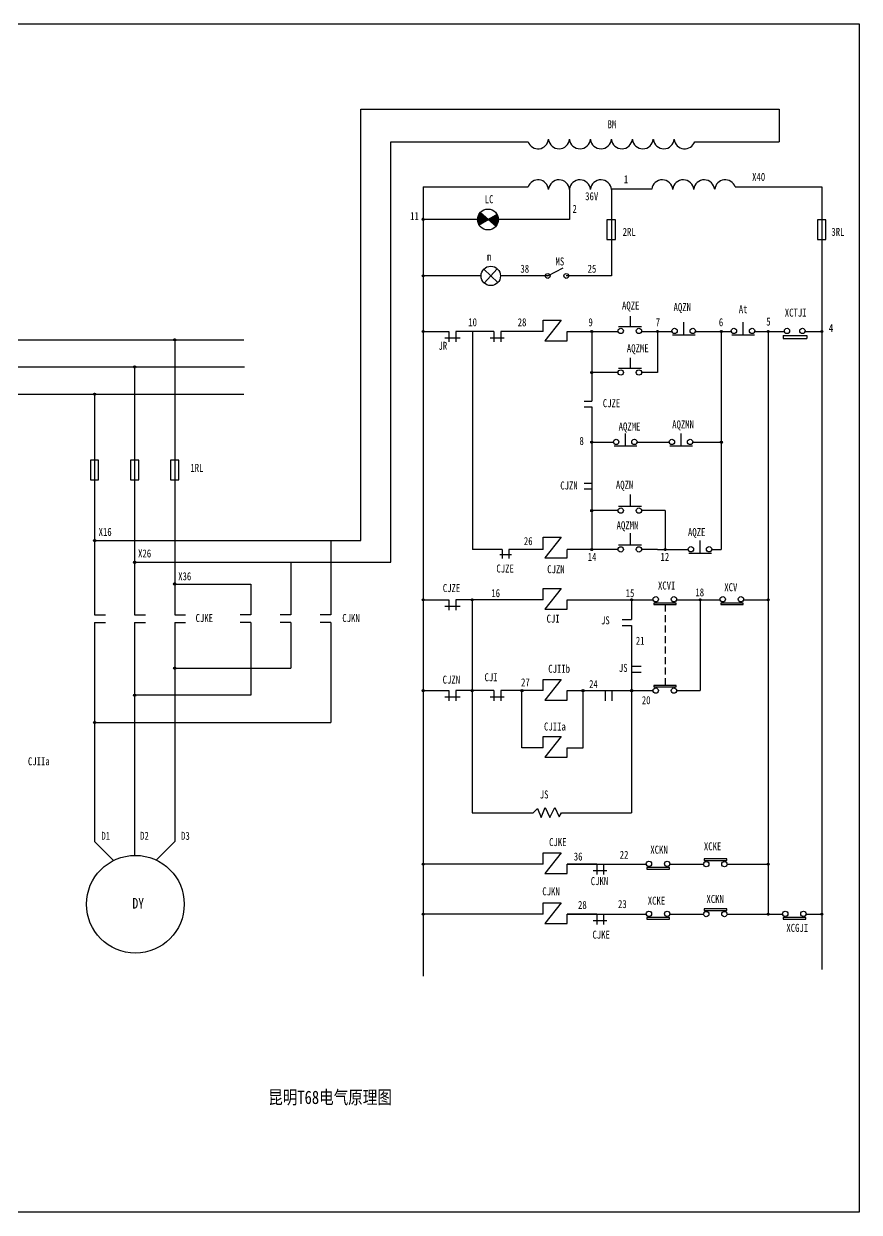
# Model space of a CAD drawing. Extents: x 63 to 693, y 199 to 644.
# Drawn here: x 380.1 to 693.2, y 198.7 to 644.2 of the extents above; entities that cross this region are included whole.
import ezdxf

# ---------------------------------------------------------------- set-up
doc = ezdxf.new("R2010")
doc.units = 0
doc.header["$LTSCALE"] = 10.5
doc.header["$MEASUREMENT"] = 0
doc.linetypes.add('HIDDEN', pattern=[0.375, 0.25, -0.125])
doc.layers.add('LINE_THIN', color=2, linetype='CONTINUOUS')
doc.layers.add('SMPEN_THICK', color=7, linetype='CONTINUOUS')
doc.styles.add('HZDX', font='', dxfattribs={"width": 0.8, "height": 0.5})
doc.styles.get('HZDX').set_extended_font_data('SimSun')

msp = doc.modelspace()

# ---------------------------------------------------------------- hatches: boundary and pattern name
at = {"layer": 'SMPEN_THICK'}
h = msp.add_hatch(dxfattribs=at)
h.set_pattern_fill('ANSI31', color=256, style=0)
h.set_pattern_definition([(45, (323.67324, 3.06587), (-0.088388348, 0.088388348), [])])
h.paths.add_polyline_path([(529.84, 571.27, 0.414214), (529.45, 570.87, 0.414214), (529.84, 570.48)])
h.paths.add_polyline_path([(529.84, 571.27), (529.84, 570.87), (530.24, 570.87, 0.414214)])
h.paths.add_polyline_path([(530.24, 570.87), (529.84, 570.87), (529.84, 570.48, 0.414214)])
h = msp.add_hatch(dxfattribs=at)
h.set_pattern_fill('ANSI31', color=256, style=0)
h.set_pattern_definition([(45, (-5.89386, 0), (-0.088388348, 0.088388348), [])])
h.paths.add_polyline_path([(554.26, 570.87), (557.13, 568.34, 0.172231), (558.01, 570.82, 0.132245), (557.48, 572.79)])
h.paths.add_polyline_path([(554.26, 570.87), (551.24, 573.51, 0.191735), (550.17, 570.82, 0.138179), (550.74, 568.77)])
h = msp.add_hatch(dxfattribs=at)
h.set_pattern_fill('ANSI31', color=256, style=0)
h.set_pattern_definition([(45, (323.67324, -18.125), (-0.088388348, 0.088388348), [])])
h.paths.add_polyline_path([(529.84, 550.07, 0.414214), (529.45, 549.68, 0.414214), (529.84, 549.29)])
h.paths.add_polyline_path([(529.84, 550.07), (529.84, 549.68), (530.24, 549.68, 0.414214)])
h.paths.add_polyline_path([(530.24, 549.68), (529.84, 549.68), (529.84, 549.29, 0.414214)])
h = msp.add_hatch(dxfattribs=at)
h.set_pattern_fill('ANSI31', color=256, style=0)
h.set_pattern_definition([(45, (230.51798, -42.07379), (-0.088388348, 0.088388348), [])])
h.paths.add_polyline_path([(436.69, 526.13, 0.414214), (436.3, 525.73, 0.414214), (436.69, 525.34)])
h.paths.add_polyline_path([(436.69, 526.13), (436.69, 525.73), (437.08, 525.73, 0.414214)])
h.paths.add_polyline_path([(437.08, 525.73), (436.69, 525.73), (436.69, 525.34, 0.414214)])
h = msp.add_hatch(dxfattribs=at)
h.set_pattern_fill('ANSI31', color=256, style=0)
h.set_pattern_definition([(45, (323.67324, -38.92259), (-0.088388348, 0.088388348), [])])
h.paths.add_polyline_path([(529.84, 529.28, 0.414214), (529.45, 528.88, 0.414214), (529.84, 528.49)])
h.paths.add_polyline_path([(529.84, 529.28), (529.84, 528.88), (530.24, 528.88, 0.414214)])
h.paths.add_polyline_path([(530.24, 528.88), (529.84, 528.88), (529.84, 528.49, 0.414214)])
h = msp.add_hatch(dxfattribs=at)
h.set_pattern_fill('ANSI31', color=256, style=0)
h.set_pattern_definition([(45, (386.79795, -38.92259), (-0.088388348, 0.088388348), [])])
h.paths.add_polyline_path([(592.97, 529.28, 0.414214), (592.58, 528.88, 0.414214), (592.97, 528.49)])
h.paths.add_polyline_path([(592.97, 529.28), (592.97, 528.88), (593.36, 528.88, 0.414214)])
h.paths.add_polyline_path([(593.36, 528.88), (592.97, 528.88), (592.97, 528.49, 0.414214)])
h = msp.add_hatch(dxfattribs=at)
h.set_pattern_fill('ANSI31', color=256, style=0)
h.set_pattern_definition([(45, (411.42575, -38.92259), (-0.088388348, 0.088388348), [])])
h.paths.add_polyline_path([(617.6, 529.28, 0.414214), (617.21, 528.88, 0.414214), (617.6, 528.49)])
h.paths.add_polyline_path([(617.6, 529.28), (617.6, 528.88), (617.99, 528.88, 0.414214)])
h.paths.add_polyline_path([(617.99, 528.88), (617.6, 528.88), (617.6, 528.49, 0.414214)])
h = msp.add_hatch(dxfattribs=at)
h.set_pattern_fill('ANSI31', color=256, style=0)
h.set_pattern_definition([(45, (435.36346, -38.92259), (-0.088388348, 0.088388348), [])])
h.paths.add_polyline_path([(641.53, 529.28, 0.414214), (641.14, 528.88, 0.414214), (641.53, 528.49)])
h.paths.add_polyline_path([(641.53, 529.28), (641.53, 528.88), (641.93, 528.88, 0.414214)])
h.paths.add_polyline_path([(641.93, 528.88), (641.53, 528.88), (641.53, 528.49, 0.414214)])
h = msp.add_hatch(dxfattribs=at)
h.set_pattern_fill('ANSI31', color=256, style=0)
h.set_pattern_definition([(45, (452.93538, -38.92259), (-0.088388348, 0.088388348), [])])
h.paths.add_polyline_path([(659.11, 529.28, 0.414214), (658.71, 528.88, 0.414214), (659.11, 528.49)])
h.paths.add_polyline_path([(659.11, 529.28), (659.11, 528.88), (659.5, 528.88, 0.414214)])
h.paths.add_polyline_path([(659.5, 528.88), (659.11, 528.88), (659.11, 528.49, 0.414214)])
h = msp.add_hatch(dxfattribs=at)
h.set_pattern_fill('ANSI31', color=256, style=0)
h.set_pattern_definition([(45, (473.03024, -38.92259), (-0.088388348, 0.088388348), [])])
h.paths.add_polyline_path([(679.2, 529.28, 0.414214), (678.81, 528.88, 0.414214), (679.2, 528.49)])
h.paths.add_polyline_path([(679.2, 529.28), (679.2, 528.88), (679.59, 528.88, 0.414214)])
h.paths.add_polyline_path([(679.59, 528.88), (679.2, 528.88), (679.2, 528.49, 0.414214)])
h = msp.add_hatch(dxfattribs=at)
h.set_pattern_fill('ANSI31', color=256, style=0)
h.set_pattern_definition([(45, (215.51798, -52.24606), (-0.088388348, 0.088388348), [])])
h.paths.add_polyline_path([(421.69, 515.95, 0.414214), (421.3, 515.56, 0.414214), (421.69, 515.17)])
h.paths.add_polyline_path([(421.69, 515.95), (421.69, 515.56), (422.08, 515.56, 0.414214)])
h.paths.add_polyline_path([(422.08, 515.56), (421.69, 515.56), (421.69, 515.17, 0.414214)])
h = msp.add_hatch(dxfattribs=at)
h.set_pattern_fill('ANSI31', color=256, style=0)
h.set_pattern_definition([(45, (386.79795, -54.3377), (-0.088388348, 0.088388348), [])])
h.paths.add_polyline_path([(592.97, 513.86, 0.414214), (592.58, 513.47, 0.414214), (592.97, 513.08)])
h.paths.add_polyline_path([(592.97, 513.86), (592.97, 513.47), (593.36, 513.47, 0.414214)])
h.paths.add_polyline_path([(593.36, 513.47), (592.97, 513.47), (592.97, 513.08, 0.414214)])
h = msp.add_hatch(dxfattribs=at)
h.set_pattern_fill('ANSI31', color=256, style=0)
h.set_pattern_definition([(45, (200.51798, -62.41833), (-0.088388348, 0.088388348), [])])
h.paths.add_polyline_path([(406.69, 505.78, 0.414214), (406.3, 505.39, 0.414214), (406.69, 505)])
h.paths.add_polyline_path([(406.69, 505.78), (406.69, 505.39), (407.08, 505.39, 0.414214)])
h.paths.add_polyline_path([(407.08, 505.39), (406.69, 505.39), (406.69, 505, 0.414214)])
h = msp.add_hatch(dxfattribs=at)
h.set_pattern_fill('ANSI31', color=256, style=0)
h.set_pattern_definition([(45, (386.79795, -80.43627), (-0.088388348, 0.088388348), [])])
h.paths.add_polyline_path([(592.97, 487.76, 0.414214), (592.58, 487.37, 0.414214), (592.97, 486.98)])
h.paths.add_polyline_path([(592.97, 487.76), (592.97, 487.37), (593.36, 487.37, 0.414214)])
h.paths.add_polyline_path([(593.36, 487.37), (592.97, 487.37), (592.97, 486.98, 0.414214)])
h = msp.add_hatch(dxfattribs=at)
h.set_pattern_fill('ANSI31', color=256, style=0)
h.set_pattern_definition([(45, (435.36346, -80.43627), (-0.088388348, 0.088388348), [])])
h.paths.add_polyline_path([(641.53, 487.76, 0.414214), (641.14, 487.37, 0.414214), (641.53, 486.98)])
h.paths.add_polyline_path([(641.53, 487.76), (641.53, 487.37), (641.93, 487.37, 0.414214)])
h.paths.add_polyline_path([(641.93, 487.37), (641.53, 487.37), (641.53, 486.98, 0.414214)])
h = msp.add_hatch(dxfattribs=at)
h.set_pattern_fill('ANSI31', color=256, style=0)
h.set_pattern_definition([(45, (386.79795, -106.10933), (-0.088388348, 0.088388348), [])])
h.paths.add_polyline_path([(592.97, 462.09, 0.414214), (592.58, 461.7, 0.414214), (592.97, 461.31)])
h.paths.add_polyline_path([(592.97, 462.09), (592.97, 461.7), (593.36, 461.7, 0.414214)])
h.paths.add_polyline_path([(593.36, 461.7), (592.97, 461.7), (592.97, 461.31, 0.414214)])
h = msp.add_hatch(dxfattribs=at)
h.set_pattern_fill('ANSI31', color=256, style=0)
h.set_pattern_definition([(45, (200.51798, -117.34859), (-0.088388348, 0.088388348), [])])
h.paths.add_polyline_path([(406.69, 450.85, 0.414214), (406.3, 450.46, 0.414214), (406.69, 450.07)])
h.paths.add_polyline_path([(406.69, 450.85), (406.69, 450.46), (407.08, 450.46, 0.414214)])
h.paths.add_polyline_path([(407.08, 450.46), (406.69, 450.46), (406.69, 450.07, 0.414214)])
h = msp.add_hatch(dxfattribs=at)
h.set_pattern_fill('ANSI31', color=256, style=0)
h.set_pattern_definition([(45, (386.79795, -120.6568), (-0.088388348, 0.088388348), [])])
h.paths.add_polyline_path([(592.97, 447.54, 0.414214), (592.58, 447.15, 0.414214), (592.97, 446.76)])
h.paths.add_polyline_path([(592.97, 447.54), (592.97, 447.15), (593.36, 447.15, 0.414214)])
h.paths.add_polyline_path([(593.36, 447.15), (592.97, 447.15), (592.97, 446.76, 0.414214)])
h = msp.add_hatch(dxfattribs=at)
h.set_pattern_fill('ANSI31', color=256, style=0)
h.set_pattern_definition([(45, (414.29392, -120.6568), (-0.088388348, 0.088388348), [])])
h.paths.add_polyline_path([(620.47, 447.54, 0.414214), (620.07, 447.15, 0.414214), (620.47, 446.76)])
h.paths.add_polyline_path([(620.47, 447.54), (620.47, 447.15), (620.86, 447.15, 0.414214)])
h.paths.add_polyline_path([(620.86, 447.15), (620.47, 447.15), (620.47, 446.76, 0.414214)])
h = msp.add_hatch(dxfattribs=at)
h.set_pattern_fill('ANSI31', color=256, style=0)
h.set_pattern_definition([(45, (215.51798, -125.4864), (-0.088388348, 0.088388348), [])])
h.paths.add_polyline_path([(421.69, 442.71, 0.414214), (421.3, 442.32, 0.414214), (421.69, 441.93)])
h.paths.add_polyline_path([(421.69, 442.71), (421.69, 442.32), (422.08, 442.32, 0.414214)])
h.paths.add_polyline_path([(422.08, 442.32), (421.69, 442.32), (421.69, 441.93, 0.414214)])
h = msp.add_hatch(dxfattribs=at)
h.set_pattern_fill('ANSI31', color=256, style=0)
h.set_pattern_definition([(45, (230.51798, -133.62422), (-0.088388348, 0.088388348), [])])
h.paths.add_polyline_path([(436.69, 434.58, 0.414214), (436.3, 434.18, 0.414214), (436.69, 433.79)])
h.paths.add_polyline_path([(436.69, 434.58), (436.69, 434.18), (437.08, 434.18, 0.414214)])
h.paths.add_polyline_path([(437.08, 434.18), (436.69, 434.18), (436.69, 433.79, 0.414214)])
h = msp.add_hatch(dxfattribs=at)
h.set_pattern_fill('ANSI31', color=256, style=0)
h.set_pattern_definition([(45, (323.67324, -139.5195), (-0.088388348, 0.088388348), [])])
h.paths.add_polyline_path([(529.84, 428.68, 0.414214), (529.45, 428.29, 0.414214), (529.84, 427.9)])
h.paths.add_polyline_path([(529.84, 428.68), (529.84, 428.29), (530.24, 428.29, 0.414214)])
h.paths.add_polyline_path([(530.24, 428.29), (529.84, 428.29), (529.84, 427.9, 0.414214)])
h = msp.add_hatch(dxfattribs=at)
h.set_pattern_fill('ANSI31', color=256, style=0)
h.set_pattern_definition([(45, (341.99386, -139.5195), (-0.088388348, 0.088388348), [])])
h.paths.add_polyline_path([(548.17, 428.68, 0.414214), (547.77, 428.29, 0.414214), (548.17, 427.9)])
h.paths.add_polyline_path([(548.17, 428.68), (548.17, 428.29), (548.56, 428.29, 0.414214)])
h.paths.add_polyline_path([(548.56, 428.29), (548.17, 428.29), (548.17, 427.9, 0.414214)])
h = msp.add_hatch(dxfattribs=at)
h.set_pattern_fill('ANSI31', color=256, style=0)
h.set_pattern_definition([(45, (401.75402, -139.5195), (-0.088388348, 0.088388348), [])])
h.paths.add_polyline_path([(607.93, 428.68, 0.414214), (607.53, 428.29, 0.414214), (607.93, 427.9)])
h.paths.add_polyline_path([(607.93, 428.68), (607.93, 428.29), (608.32, 428.29, 0.414214)])
h.paths.add_polyline_path([(608.32, 428.29), (607.93, 428.29), (607.93, 427.9, 0.414214)])
h = msp.add_hatch(dxfattribs=at)
h.set_pattern_fill('ANSI31', color=256, style=0)
h.set_pattern_definition([(45, (427.42328, -139.5195), (-0.088388348, 0.088388348), [])])
h.paths.add_polyline_path([(633.59, 428.68, 0.414214), (633.2, 428.29, 0.414214), (633.59, 427.9)])
h.paths.add_polyline_path([(633.59, 428.68), (633.59, 428.29), (633.99, 428.29, 0.414214)])
h.paths.add_polyline_path([(633.99, 428.29), (633.59, 428.29), (633.59, 427.9, 0.414214)])
h = msp.add_hatch(dxfattribs=at)
h.set_pattern_fill('ANSI31', color=256, style=0)
h.set_pattern_definition([(45, (452.93538, -139.5195), (-0.088388348, 0.088388348), [])])
h.paths.add_polyline_path([(659.11, 428.68, 0.414214), (658.71, 428.29, 0.414214), (659.11, 427.9)])
h.paths.add_polyline_path([(659.11, 428.68), (659.11, 428.29), (659.5, 428.29, 0.414214)])
h.paths.add_polyline_path([(659.5, 428.29), (659.11, 428.29), (659.11, 427.9, 0.414214)])
h = msp.add_hatch(dxfattribs=at)
h.set_pattern_fill('ANSI31', color=256, style=0)
h.set_pattern_definition([(45, (230.51798, -165.15826), (-0.088388348, 0.088388348), [])])
h.paths.add_polyline_path([(436.69, 403.04, 0.414214), (436.3, 402.65, 0.414214), (436.69, 402.26)])
h.paths.add_polyline_path([(436.69, 403.04), (436.69, 402.65), (437.08, 402.65, 0.414214)])
h.paths.add_polyline_path([(437.08, 402.65), (436.69, 402.65), (436.69, 402.26, 0.414214)])
h = msp.add_hatch(dxfattribs=at)
h.set_pattern_fill('ANSI31', color=256, style=0)
h.set_pattern_definition([(45, (215.51798, -175.33053), (-0.088388348, 0.088388348), [])])
h.paths.add_polyline_path([(421.69, 392.87, 0.414214), (421.3, 392.48, 0.414214), (421.69, 392.08)])
h.paths.add_polyline_path([(421.69, 392.87), (421.69, 392.48), (422.08, 392.48, 0.414214)])
h.paths.add_polyline_path([(422.08, 392.48), (421.69, 392.48), (421.69, 392.08, 0.414214)])
h = msp.add_hatch(dxfattribs=at)
h.set_pattern_fill('ANSI31', color=256, style=0)
h.set_pattern_definition([(45, (323.67324, -173.58576), (-0.088388348, 0.088388348), [])])
h.paths.add_polyline_path([(529.84, 394.61, 0.414214), (529.45, 394.22, 0.414214), (529.84, 393.83)])
h.paths.add_polyline_path([(529.84, 394.61), (529.84, 394.22), (530.24, 394.22, 0.414214)])
h.paths.add_polyline_path([(530.24, 394.22), (529.84, 394.22), (529.84, 393.83, 0.414214)])
h = msp.add_hatch(dxfattribs=at)
h.set_pattern_fill('ANSI31', color=256, style=0)
h.set_pattern_definition([(45, (341.99386, -173.58576), (-0.088388348, 0.088388348), [])])
h.paths.add_polyline_path([(548.17, 394.61, 0.414214), (547.77, 394.22, 0.414214), (548.17, 393.83)])
h.paths.add_polyline_path([(548.17, 394.61), (548.17, 394.22), (548.56, 394.22, 0.414214)])
h.paths.add_polyline_path([(548.56, 394.22), (548.17, 394.22), (548.17, 393.83, 0.414214)])
h = msp.add_hatch(dxfattribs=at)
h.set_pattern_fill('ANSI31', color=256, style=0)
h.set_pattern_definition([(45, (360.6578, -173.58576), (-0.088388348, 0.088388348), [])])
h.paths.add_polyline_path([(566.83, 394.61, 0.414214), (566.44, 394.22, 0.414214), (566.83, 393.83)])
h.paths.add_polyline_path([(566.83, 394.61), (566.83, 394.22), (567.22, 394.22, 0.414214)])
h.paths.add_polyline_path([(567.22, 394.22), (566.83, 394.22), (566.83, 393.83, 0.414214)])
h = msp.add_hatch(dxfattribs=at)
h.set_pattern_fill('ANSI31', color=256, style=0)
h.set_pattern_definition([(45, (383.54884, -173.58576), (-0.088388348, 0.088388348), [])])
h.paths.add_polyline_path([(589.72, 394.61, 0.414214), (589.33, 394.22, 0.414214), (589.72, 393.83)])
h.paths.add_polyline_path([(589.72, 394.61), (589.72, 394.22), (590.11, 394.22, 0.414214)])
h.paths.add_polyline_path([(590.11, 394.22), (589.72, 394.22), (589.72, 393.83, 0.414214)])
h = msp.add_hatch(dxfattribs=at)
h.set_pattern_fill('ANSI31', color=256, style=0)
h.set_pattern_definition([(45, (401.75402, -173.58576), (-0.088388348, 0.088388348), [])])
h.paths.add_polyline_path([(607.93, 394.61, 0.414214), (607.53, 394.22, 0.414214), (607.93, 393.83)])
h.paths.add_polyline_path([(607.93, 394.61), (607.93, 394.22), (608.32, 394.22, 0.414214)])
h.paths.add_polyline_path([(608.32, 394.22), (607.93, 394.22), (607.93, 393.83, 0.414214)])
h = msp.add_hatch(dxfattribs=at)
h.set_pattern_fill('ANSI31', color=256, style=0)
h.set_pattern_definition([(45, (200.51798, -185.5028), (-0.088388348, 0.088388348), [])])
h.paths.add_polyline_path([(406.69, 382.7, 0.414214), (406.3, 382.3, 0.414214), (406.69, 381.91)])
h.paths.add_polyline_path([(406.69, 382.7), (406.69, 382.3), (407.08, 382.3, 0.414214)])
h.paths.add_polyline_path([(407.08, 382.3), (406.69, 382.3), (406.69, 381.91, 0.414214)])
h = msp.add_hatch(dxfattribs=at)
h.set_pattern_fill('ANSI31', color=256, style=0)
h.set_pattern_definition([(45, (323.67324, -238.6308), (-0.088388348, 0.088388348), [])])
h.paths.add_polyline_path([(529.84, 329.57, 0.414214), (529.45, 329.18, 0.414214), (529.84, 328.78)])
h.paths.add_polyline_path([(529.84, 329.57), (529.84, 329.18), (530.24, 329.18, 0.414214)])
h.paths.add_polyline_path([(530.24, 329.18), (529.84, 329.18), (529.84, 328.78, 0.414214)])
h = msp.add_hatch(dxfattribs=at)
h.set_pattern_fill('ANSI31', color=256, style=0)
h.set_pattern_definition([(45, (452.93538, -238.6308), (-0.088388348, 0.088388348), [])])
h.paths.add_polyline_path([(659.11, 329.57, 0.414214), (658.71, 329.18, 0.414214), (659.11, 328.78)])
h.paths.add_polyline_path([(659.11, 329.57), (659.11, 329.18), (659.5, 329.18, 0.414214)])
h.paths.add_polyline_path([(659.5, 329.18), (659.11, 329.18), (659.11, 328.78, 0.414214)])
h = msp.add_hatch(dxfattribs=at)
h.set_pattern_fill('ANSI31', color=256, style=0)
h.set_pattern_definition([(45, (323.67324, -257.36104), (-0.088388348, 0.088388348), [])])
h.paths.add_polyline_path([(529.84, 310.84, 0.414214), (529.45, 310.45, 0.414214), (529.84, 310.05)])
h.paths.add_polyline_path([(529.84, 310.84), (529.84, 310.45), (530.24, 310.45, 0.414214)])
h.paths.add_polyline_path([(530.24, 310.45), (529.84, 310.45), (529.84, 310.05, 0.414214)])
h = msp.add_hatch(dxfattribs=at)
h.set_pattern_fill('ANSI31', color=256, style=0)
h.set_pattern_definition([(45, (452.93538, -257.36104), (-0.088388348, 0.088388348), [])])
h.paths.add_polyline_path([(659.11, 310.84, 0.414214), (658.71, 310.45, 0.414214), (659.11, 310.05)])
h.paths.add_polyline_path([(659.11, 310.84), (659.11, 310.45), (659.5, 310.45, 0.414214)])
h.paths.add_polyline_path([(659.5, 310.45), (659.11, 310.45), (659.11, 310.05, 0.414214)])
h = msp.add_hatch(dxfattribs=at)
h.set_pattern_fill('ANSI31', color=256, style=0)
h.set_pattern_definition([(45, (473.03024, -257.36104), (-0.088388348, 0.088388348), [])])
h.paths.add_polyline_path([(679.2, 310.84, 0.414214), (678.81, 310.45, 0.414214), (679.2, 310.05)])
h.paths.add_polyline_path([(679.2, 310.84), (679.2, 310.45), (679.59, 310.45, 0.414214)])
h.paths.add_polyline_path([(679.59, 310.45), (679.2, 310.45), (679.2, 310.05, 0.414214)])

# ---------------------------------------------------------------- linework, layer by layer
at = {"layer": 'LINE_THIN', "linetype": 'Continuous'}
for p, q in [((63.2, 644.2), (693.2, 644.2)), ((693.2, 644.2), (693.2, 198.7)), ((693.2, 198.7), (63.2, 198.7))]:
    msp.add_line(p, q, dxfattribs=at)
at = {"layer": 'SMPEN_THICK'}
for p, q in [((506.44, 450.46), (506.44, 612.2)), ((506.44, 612.2), (663.18, 612.2)), ((663.18, 612.2), (663.18, 599.99)), ((517.63, 442.32), (517.63, 599.99)), ((517.63, 599.99), (569.11, 599.99)), ((631.55, 599.99), (663.18, 599.99)), ((529.84, 583.04), (569.11, 583.04)), ((529.84, 583.04), (529.84, 287.16)), ((584.65, 582.07), (584.65, 570.87)), ((615.48, 582.19), (600.33, 582.19)), ((600.33, 582.19), (600.33, 549.68)), ((646.7, 583.04), (679.2, 583.04)), ((679.2, 583.04), (679.2, 289.66)), ((550.17, 570.87), (529.84, 570.87)), ((550.74, 568.77), (557.48, 572.79)), ((551.24, 573.51), (557.13, 568.34)), ((554.27, 570.87), (554.25, 570.87)), ((584.65, 570.87), (558.01, 570.87)), ((576.47, 549.68), (582.22, 552.71)), ((551.49, 549.68), (529.84, 549.68)), ((552.53, 552.22), (557.74, 547.16)), ((557.57, 552.38), (552.72, 546.96)), ((576.79, 549.68), (558.76, 549.68)), ((600.33, 549.68), (583.37, 549.68)), ((574.73, 528.88), (574.73, 533.08)), ((574.73, 533.08), (581.51, 533.08)), ((581.51, 533.08), (575.38, 525.33)), ((603.03, 530.74), (611.67, 530.74)), ((607.42, 534.56), (607.42, 530.74)), ((627.46, 527.62), (627.46, 532.29)), ((649.69, 527.62), (649.69, 532.29)), ((246.17, 525.73), (436.69, 525.73)), ((436.3, 525.73), (462.62, 525.73)), ((436.69, 525.73), (436.69, 422.65)), ((529.84, 528.88), (539.45, 528.88)), ((537.9, 526.5), (543.69, 526.5)), ((539.45, 528.88), (539.45, 525.01)), ((542.05, 528.88), (542.05, 525.01)), ((556.32, 528.88), (542.05, 528.88)), ((548.26, 528.88), (548.26, 447.15)), ((554.96, 526.5), (560.14, 526.5)), ((556.32, 528.88), (556.32, 525.01)), ((574.73, 528.88), (558.9, 528.88)), ((558.9, 528.88), (558.9, 525.01)), ((583.78, 525.33), (583.78, 528.88)), ((583.78, 528.88), (602.87, 528.88)), ((592.97, 528.88), (592.97, 513.47)), ((611.63, 528.88), (623.04, 528.88)), ((617.6, 528.88), (617.6, 513.47)), ((623.21, 527.62), (631.72, 527.62)), ((631.8, 528.88), (645.26, 528.88)), ((641.53, 528.88), (641.53, 447.15)), ((645.44, 527.62), (653.94, 527.62)), ((654.03, 528.88), (665.15, 528.88)), ((659.11, 528.88), (659.11, 310.45)), ((664.7, 527.3), (673.54, 527.3)), ((664.7, 527.3), (664.7, 526.26)), ((664.7, 526.26), (673.54, 526.26)), ((672.89, 528.88), (679.2, 528.88)), ((673.54, 527.3), (673.54, 526.26)), ((575.38, 525.33), (583.78, 525.33)), ((607.42, 518.96), (607.42, 515.14)), ((226.17, 515.56), (421.69, 515.56)), ((421.3, 515.57), (462.8, 515.57)), ((421.69, 515.56), (421.69, 422.65)), ((602.85, 513.47), (592.97, 513.47)), ((592.97, 513.47), (592.97, 502.68)), ((603.03, 515.14), (611.67, 515.14)), ((617.6, 513.47), (611.65, 513.47)), ((206.17, 505.39), (406.69, 505.39)), ((406.3, 505.39), (462.62, 505.39)), ((406.69, 505.39), (406.69, 422.65)), ((590.19, 502.68), (592.97, 502.68)), ((590.19, 500.6), (592.97, 500.6)), ((592.97, 500.6), (592.97, 487.37)), ((605.59, 486), (605.59, 490.67)), ((626.48, 486), (626.48, 490.67)), ((592.97, 487.37), (601.14, 487.37)), ((592.97, 487.37), (592.97, 461.7)), ((601.34, 486), (609.84, 486)), ((609.94, 487.37), (622.04, 487.37)), ((622.23, 486), (630.73, 486)), ((630.83, 487.37), (641.53, 487.37)), ((590.19, 472.01), (592.97, 472.01)), ((590.19, 469.93), (592.97, 469.93)), ((603.03, 463.36), (611.67, 463.36)), ((607.42, 467.75), (607.42, 463.36)), ((602.85, 461.7), (592.97, 461.7)), ((592.97, 461.7), (592.97, 447.15)), ((620.47, 461.7), (611.65, 461.7)), ((620.47, 461.7), (620.47, 447.15)), ((406.69, 450.46), (495.24, 450.46)), ((495.24, 450.46), (495.24, 422.65)), ((495.24, 450.46), (506.44, 450.46)), ((574.73, 447.15), (574.73, 451.78)), ((574.73, 451.78), (581.51, 451.78)), ((581.51, 451.78), (575.38, 444.03)), ((607.42, 453.21), (607.42, 448.82)), ((633.59, 445.78), (633.59, 450.45)), ((559.36, 447.15), (548.26, 447.15)), ((559.36, 447.15), (559.36, 443.71)), ((561.95, 447.15), (561.95, 443.71)), ((574.73, 447.15), (561.95, 447.15)), ((592.97, 447.15), (583.78, 447.15)), ((583.78, 444.03), (583.78, 447.15)), ((602.85, 447.15), (592.97, 447.15)), ((603.03, 448.82), (611.67, 448.82)), ((617.6, 447.15), (611.65, 447.15)), ((617.6, 447.15), (629.14, 447.15)), ((629.34, 445.78), (637.84, 445.78)), ((637.94, 447.15), (641.53, 447.15)), ((421.69, 442.32), (480.24, 442.32)), ((480.24, 442.32), (480.24, 422.65)), ((480.24, 442.32), (517.63, 442.32)), ((558.52, 445.25), (562.85, 445.25)), ((575.38, 444.03), (583.78, 444.03)), ((436.69, 434.18), (465.24, 434.18)), ((465.24, 434.18), (465.24, 422.65)), ((574.73, 428.29), (574.73, 432.48)), ((574.73, 432.48), (581.51, 432.48)), ((581.51, 432.48), (575.38, 424.74)), ((529.84, 428.29), (539.45, 428.29)), ((539.45, 428.29), (539.45, 424.41)), ((542.05, 428.29), (542.05, 424.41)), ((574.73, 428.29), (542.05, 428.29)), ((548.17, 428.29), (548.17, 348.37)), ((583.78, 428.29), (615.98, 428.29)), ((583.78, 424.74), (583.78, 428.29)), ((607.93, 428.29), (607.93, 420.94)), ((624.75, 428.29), (641.08, 428.29)), ((633.59, 428.29), (633.59, 394.22)), ((649.85, 428.29), (659.11, 428.29)), ((537.9, 425.9), (543.69, 425.9)), ((575.38, 424.74), (583.78, 424.74)), ((406.69, 422.65), (410.72, 422.65)), ((406.69, 419.77), (410.72, 419.77)), ((406.69, 419.77), (406.69, 337.71)), ((421.69, 422.65), (425.72, 422.65)), ((421.69, 419.77), (425.72, 419.77)), ((421.69, 419.77), (421.69, 332.47)), ((436.69, 422.65), (440.72, 422.65)), ((436.69, 419.77), (436.69, 337.71)), ((436.69, 419.77), (440.72, 419.77)), ((465.24, 422.65), (461.21, 422.65)), ((465.24, 419.77), (461.21, 419.77)), ((465.24, 419.77), (465.24, 392.48)), ((480.24, 422.65), (476.21, 422.65)), ((480.24, 419.77), (476.21, 419.77)), ((480.24, 419.77), (480.24, 402.65)), ((495.24, 422.65), (491.21, 422.65)), ((495.24, 419.77), (491.21, 419.77)), ((495.24, 419.77), (495.24, 382.3)), ((604.36, 420.94), (607.93, 420.94)), ((604.36, 418.69), (607.93, 418.69)), ((607.93, 418.69), (607.93, 348.37)), ((436.69, 402.65), (480.24, 402.65)), ((611.49, 403.25), (607.93, 403.25)), ((611.49, 401), (607.93, 401)), ((574.73, 394.22), (574.73, 398.42)), ((574.73, 398.42), (581.51, 398.42)), ((581.51, 398.42), (575.38, 390.67)), ((465.24, 392.48), (421.69, 392.48)), ((529.84, 394.22), (539.45, 394.22)), ((539.45, 394.22), (539.45, 390.35)), ((556.32, 394.22), (542.05, 394.22)), ((542.05, 394.22), (542.05, 390.35)), ((556.32, 394.22), (556.32, 390.35)), ((574.73, 394.22), (558.9, 394.22)), ((558.9, 394.22), (558.9, 390.35)), ((566.83, 372.84), (566.83, 394.22)), ((583.78, 394.22), (615.97, 394.22)), ((583.78, 390.67), (583.78, 394.22)), ((589.72, 372.84), (589.72, 394.22)), ((597.97, 394.22), (597.97, 390.35)), ((600.55, 394.22), (600.55, 390.35)), ((624.77, 394.22), (633.59, 394.22)), ((537.9, 391.84), (543.69, 391.84)), ((554.96, 391.84), (560.14, 391.84)), ((575.38, 390.67), (583.78, 390.67)), ((406.69, 382.3), (495.24, 382.3)), ((574.73, 377.04), (581.51, 377.04)), ((574.73, 372.84), (574.73, 377.04)), ((581.51, 377.04), (575.38, 369.29)), ((574.73, 372.84), (566.83, 372.84)), ((583.78, 369.29), (583.78, 372.84)), ((583.78, 372.84), (589.72, 372.84)), ((575.38, 369.29), (583.78, 369.29)), ((548.17, 348.37), (571.08, 348.37)), ((571.08, 348.37), (572.6, 350.07)), ((572.6, 350.07), (574.04, 346.7)), ((574.04, 346.7), (575.49, 350.43)), ((575.49, 350.43), (577.29, 346.7)), ((577.29, 346.7), (579.09, 350.43)), ((579.09, 350.43), (580.73, 346.96)), ((580.73, 346.96), (581.63, 348.37)), ((581.63, 348.37), (607.93, 348.37)), ((406.69, 337.71), (413.76, 330.53)), ((436.69, 337.71), (429.79, 330.71)), ((574.73, 333.37), (581.51, 333.37)), ((574.73, 329.18), (574.73, 333.37)), ((581.51, 333.37), (575.38, 325.63)), ((574.73, 329.18), (529.84, 329.18)), ((575.38, 325.63), (583.78, 325.63)), ((594.82, 329.18), (583.78, 329.18)), ((583.78, 329.18), (597.41, 329.18)), ((583.78, 329.18), (613.43, 329.18)), ((583.78, 325.63), (583.78, 329.18)), ((593.46, 326.79), (598.64, 326.79)), ((594.82, 329.18), (594.82, 325.3)), ((597.41, 329.18), (597.41, 325.3)), ((622.21, 329.18), (634.88, 329.18)), ((643.68, 329.18), (659.11, 329.18)), ((574.73, 314.64), (581.51, 314.64)), ((574.73, 310.45), (574.73, 314.64)), ((581.51, 314.64), (575.38, 306.89)), ((574.73, 310.45), (529.84, 310.45)), ((583.78, 310.45), (613.43, 310.45)), ((583.78, 310.45), (597.41, 310.45)), ((594.82, 310.45), (583.78, 310.45)), ((583.78, 306.89), (583.78, 310.45)), ((593.46, 308.06), (598.64, 308.06)), ((594.82, 310.45), (594.82, 306.57)), ((597.41, 310.45), (597.41, 306.57)), ((622.21, 310.45), (634.88, 310.45)), ((643.68, 310.45), (664.49, 310.45)), ((673.28, 310.45), (679.2, 310.45)), ((575.38, 306.89), (583.78, 306.89))]:
    msp.add_line(p, q, dxfattribs=at)
at = {"layer": 'SMPEN_THICK', "linetype": 'HIDDEN'}
msp.add_line((620.43, 426.51), (620.43, 396.18), dxfattribs=at)
at = {"layer": 'SMPEN_THICK'}
for points in [[(598.69, 563.3), (601.82, 563.3), (601.82, 570.73), (598.69, 570.73)], [(677.57, 563.3), (680.7, 563.3), (680.7, 570.73), (677.57, 570.73)], [(405.17, 473.28), (408.2, 473.28), (408.2, 480.67), (405.17, 480.67)], [(420.17, 473.28), (423.2, 473.28), (423.2, 480.67), (420.17, 480.67)], [(435.17, 473.28), (438.2, 473.28), (438.2, 480.67), (435.17, 480.67)], [(616.19, 426.51), (624.64, 426.51), (624.64, 427.05), (616.19, 427.05)], [(641.29, 426.51), (649.74, 426.51), (649.74, 427.05), (641.29, 427.05)], [(616.19, 395.64), (624.64, 395.64), (624.64, 396.18), (616.19, 396.18)], [(635.11, 330.59), (643.56, 330.59), (643.56, 331.14), (635.11, 331.14)], [(613.64, 327.33), (622.09, 327.33), (622.09, 327.88), (613.64, 327.88)], [(635.11, 311.86), (643.56, 311.86), (643.56, 312.41), (635.11, 312.41)], [(613.64, 308.6), (622.09, 308.6), (622.09, 309.15), (613.64, 309.15)], [(664.71, 308.6), (673.16, 308.6), (673.16, 309.15), (664.71, 309.15)]]:
    msp.add_lwpolyline(points, close=True, dxfattribs=at)
for centre, radius in [((554.09, 570.82), 3.92), ((529.84, 570.87), 0.392), ((555.13, 549.68), 3.63), ((529.84, 549.68), 0.392), ((576.47, 549.68), 0.908), ((583.44, 549.68), 0.908), ((436.69, 525.73), 0.392), ((529.84, 528.88), 0.392), ((592.97, 528.88), 0.392), ((603.85, 529.07), 0.999), ((610.65, 529.07), 0.999), ((617.6, 528.88), 0.392), ((624.02, 529.07), 0.999), ((630.82, 529.07), 0.999), ((641.53, 528.88), 0.392), ((646.24, 529.07), 0.999), ((653.04, 529.07), 0.999), ((659.11, 528.88), 0.392), ((666.14, 529.07), 0.999), ((671.9, 529.07), 0.999), ((679.2, 528.88), 0.392), ((421.69, 515.56), 0.392), ((592.97, 513.47), 0.392), ((603.85, 513.47), 0.999), ((610.65, 513.47), 0.999), ((406.69, 505.39), 0.392), ((592.97, 487.37), 0.392), ((602.14, 487.45), 0.999), ((608.94, 487.45), 0.999), ((623.03, 487.45), 0.999), ((629.83, 487.45), 0.999), ((641.53, 487.37), 0.392), ((592.97, 461.7), 0.392), ((603.85, 461.7), 0.999), ((610.65, 461.7), 0.999), ((406.69, 450.46), 0.392), ((592.97, 447.15), 0.392), ((603.85, 447.15), 0.999), ((610.65, 447.15), 0.999), ((620.47, 447.15), 0.392), ((630.14, 447.23), 0.999), ((636.94, 447.23), 0.999), ((421.69, 442.32), 0.392), ((436.69, 434.18), 0.392), ((529.84, 428.29), 0.392), ((548.17, 428.29), 0.392), ((607.93, 428.29), 0.392), ((616.97, 428.47), 0.999), ((623.77, 428.47), 0.999), ((633.59, 428.29), 0.392), ((642.06, 428.47), 0.999), ((648.87, 428.47), 0.999), ((659.11, 428.29), 0.392), ((436.69, 402.65), 0.392), ((421.69, 392.48), 0.392), ((529.84, 394.22), 0.392), ((548.17, 394.22), 0.392), ((566.83, 394.22), 0.392), ((589.72, 394.22), 0.392), ((607.93, 394.22), 0.392), ((616.97, 394.23), 0.999), ((623.77, 394.23), 0.999), ((406.69, 382.3), 0.392), ((421.96, 314.15), 18.32), ((614.42, 329.3), 0.999), ((621.22, 329.3), 0.999), ((635.88, 329.18), 0.999), ((642.68, 329.18), 0.999), ((529.84, 329.18), 0.392), ((659.11, 329.18), 0.392), ((529.84, 310.45), 0.392), ((614.42, 310.57), 0.999), ((621.22, 310.57), 0.999), ((635.88, 310.45), 0.999), ((642.68, 310.45), 0.999), ((659.11, 310.45), 0.392), ((665.49, 310.57), 0.999), ((672.29, 310.57), 0.999), ((679.2, 310.45), 0.392)]:
    msp.add_circle(centre, radius, dxfattribs=at)
for centre, start, end in [((572.84, 601.27), 198.8894, 355.4767), ((580.7, 601.27), 186.1834, 355.4767), ((588.55, 601.27), 186.1834, 355.4767), ((596.4, 601.27), 186.1834, 355.4767), ((604.26, 601.27), 186.1834, 355.4767), ((612.11, 601.27), 186.1834, 355.4767), ((619.97, 601.27), 186.1834, 355.4767), ((627.82, 601.27), 186.1834, 341.1106), ((572.84, 581.76), 4.5233, 161.1106), ((580.7, 581.76), 4.5233, 173.8166), ((588.55, 581.76), 4.5233, 173.8166), ((596.4, 581.76), 4.5233, 173.8166), ((619.4, 581.76), 4.5233, 173.8166), ((627.26, 581.76), 4.5233, 173.8166), ((635.11, 581.76), 4.5233, 173.8166), ((642.96, 581.76), 18.8894, 173.8166)]:
    msp.add_arc(centre, 3.94, start, end, dxfattribs=at)

# ---------------------------------------------------------------- texts
at = {"layer": 'SMPEN_THICK', "style": 'HZDX', "width": 0.8}
for s, height, p in [('BM', 3, (598.9, 605.02)), ('X40', 3, (653.07, 585.31)), ('1', 3, (605.02, 584.41)), ('LC', 3, (552.88, 576.93)), ('36V', 3, (590.51, 578.06)), ('2', 3, (585.75, 573.31)), ('11', 3, (524.93, 570.63)), ('2RL', 3, (604.56, 564.7)), ('3RL', 3, (682.77, 564.7)), ('m', 3, (553.56, 555.41)), ('38', 3, (566.25, 550.88)), ('MS', 3, (579.4, 553.6)), ('25', 3, (591.42, 550.88)), ('AQZE', 3, (604.31, 537.08)), ('AQZN', 3, (623.63, 536.48)), ('At', 3, (648.08, 535.7)), ('XCTJI', 3, (665.31, 534.42)), ('10', 3, (546.7, 530.82)), ('28', 3, (565.22, 530.82)), ('9', 3, (591.73, 530.82)), ('7', 3, (616.94, 530.82)), ('6', 3, (640.61, 530.82)), ('5', 3, (658.37, 531.08)), ('4', 3, (681.82, 528.64)), ('JR', 3, (535.55, 521.98)), ('AQZME', 3, (606.13, 521.05)), ('CJZE', 3, (597.13, 500.47)), ('AQZME', 3, (603.05, 491.73)), ('AQZMN', 3, (623.12, 492.5)), ('8', 3, (588.38, 486.33)), ('1RL', 3, (442.56, 476.24)), ('CJZN', 3, (581.18, 469.62)), ('AQZN', 3, (602.02, 469.87)), ('X16', 3, (408.18, 452.24)), ('AQZMN', 3, (602.28, 454.7)), ('AQZE', 3, (629.03, 452.13)), ('26', 3, (567.54, 448.79)), ('X26', 3, (422.98, 444.15)), ('14', 3, (591.47, 442.87)), ('12', 3, (618.74, 442.87)), ('CJZE', 3, (557.25, 438.5)), ('CJZN', 3, (576.29, 438.24)), ('X36', 3, (438.01, 435.6)), ('CJZE', 3, (537.17, 431.18)), ('16', 3, (555.34, 429.27)), ('15', 3, (605.68, 429.27)), ('XCVI', 3, (617.79, 432.13)), ('18', 3, (631.8, 429.58)), ('XCV', 3, (642.64, 431.49)), ('CJKE', 3, (444.52, 419.94)), ('CJKN', 3, (499.51, 419.94)), ('CJI', 3, (576.05, 419.71)), ('JS', 3, (596.44, 419.08)), ('21', 3, (609.5, 411.43)), ('CJIIb', 3, (576.68, 400.92)), ('JS', 3, (603.13, 401.24)), ('CJZN', 3, (537.1, 396.85)), ('CJI', 3, (552.79, 397.74)), ('27', 3, (566.49, 395.83)), ('24', 3, (591.98, 395.19)), ('20', 3, (611.73, 389.14)), ('CJIIa', 3, (575.09, 379.27)), ('CJIIa', 3, (381.71, 366.24)), ('JS', 3, (573.5, 353.8)), ('D1', 3, (409.24, 338.3)), ('D2', 3, (423.75, 338.3)), ('D3', 3, (439.09, 338.3)), ('CJKE', 3, (577, 335.96)), ('22', 3, (603.45, 331.19)), ('XCKN', 3, (614.92, 333.1)), ('XCKE', 3, (634.99, 334.37)), ('36', 3, (586.24, 330.55)), ('CJKN', 3, (592.61, 321.32)), ('DY', 4, (420.85, 312.52)), ('CJKN', 3, (574.45, 317.49)), ('XCKE', 3, (613.96, 313.99)), ('XCKN', 3, (635.95, 314.63)), ('28', 3, (587.83, 312.4)), ('23', 3, (602.81, 312.72)), ('CJKE', 3, (593.25, 301.25)), ('XCGJI', 3, (665.9, 303.8)), ('昆明T68电气原理图', 5, (471.74, 239.28))]:
    msp.add_text(s, height=height, dxfattribs=at).set_placement(p)

doc.saveas('drawing.dxf')
